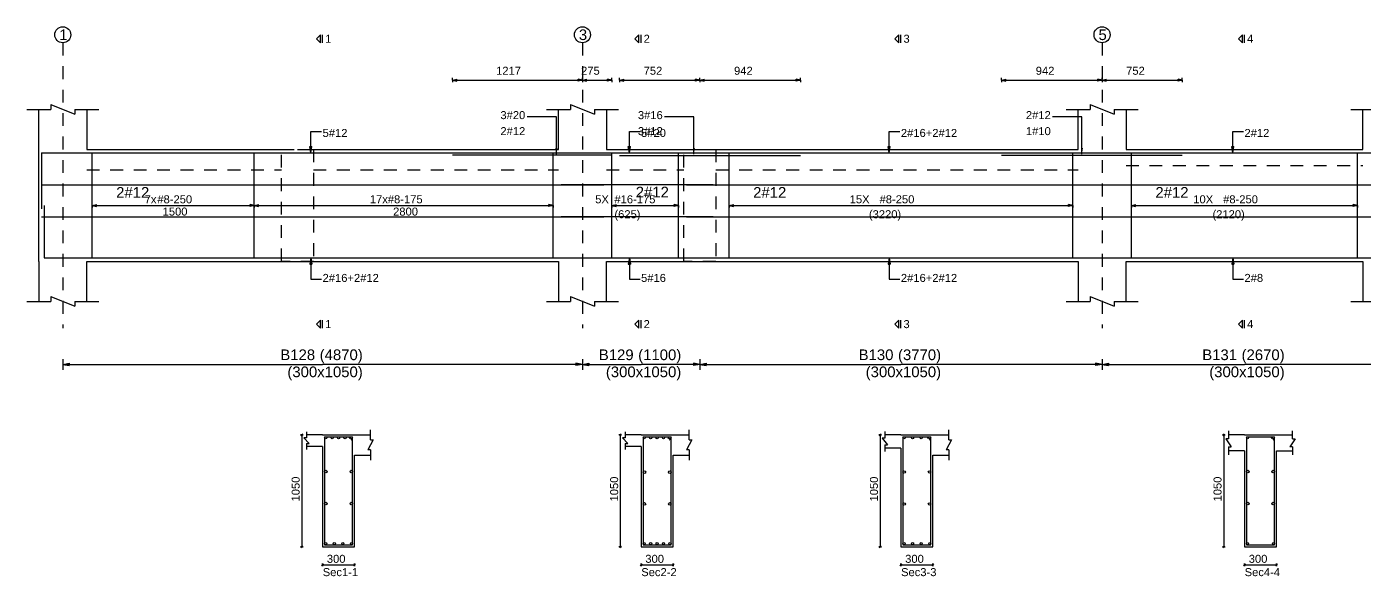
# Model space of a CAD drawing. Extents: x 0 to 98, y 3 to 248.
# Drawn here: x 39.84 to 52.38, y 216.53 to 221.68 of the extents above; entities that cross this region are included whole.
import ezdxf

# ---------------------------------------------------------------- set-up
doc = ezdxf.new("R2010")
doc.units = 0
doc.linetypes.add('ACAD_ISO02W100', pattern=[15, 12, -3])
for name, color, linetype in [('Axisline', 1, 'CONTINUOUS'), ('Axisline_Name', 2, 'CONTINUOUS'), ('Beam_bottombarlabeling', 2, 'CONTINUOUS'), ('Beam_Cross_Label', 4, 'CONTINUOUS'), ('Beam_CrossSection', 2, 'CONTINUOUS'), ('Beam_Dimensions_LS', 3, 'CONTINUOUS'), ('Beam_NameLS', 6, 'CONTINUOUS'), ('Beam_topbarsLabeling', 2, 'CONTINUOUS'), ('dim_all', 7, 'CONTINUOUS'), ('Extra_Topsteel_Labeling', 2, 'CONTINUOUS'), ('Extrabars', 7, 'CONTINUOUS'), ('Longsection', 2, 'CONTINUOUS'), ('main_botbars', 4, 'CONTINUOUS'), ('main_topbars', 4, 'CONTINUOUS'), ('SecondaryBeam', 2, 'CONTINUOUS'), ('SectionLine', 4, 'CONTINUOUS'), ('Sidefacebar', 140, 'CONTINUOUS'), ('Slabline', 253, 'CONTINUOUS'), ('span_dim', 7, 'CONTINUOUS'), ('spanline', 7, 'CONTINUOUS'), ('Stirrup_bar', 1, 'CONTINUOUS'), ('Stirrup_Dia_Spacing', 2, 'CONTINUOUS'), ('Stirrup_Length', 7, 'CONTINUOUS'), ('Stirrup_Numbers', 2, 'CONTINUOUS')]:
    doc.layers.add(name, color=color, linetype=linetype)
doc.styles.add('STRUDS_Arial', font='ARIAL.TTF', dxfattribs={"height": 0.04})

msp = doc.modelspace()

# ---------------------------------------------------------------- linework, layer by layer
at = {"layer": 'Axisline', "linetype": 'ACAD_ISO02W100', "ltscale": 0.01}
for p, q in [((40.18, 221.53), (40.18, 218.855)), ((45.05, 221.53), (45.05, 218.855)), ((49.92, 221.53), (49.92, 218.855))]:
    msp.add_line(p, q, dxfattribs=at)
at = {"layer": 'Axisline'}
for centre in [(40.18, 221.605), (45.05, 221.605), (49.92, 221.605)]:
    msp.add_circle(centre, 0.075, dxfattribs=at)
at = {"layer": 'Beam_bottombarlabeling'}
for p, q in [((42.505, 219.513), (42.495, 219.453)), ((42.505, 219.513), (42.505, 219.313)), ((42.505, 219.513), (42.515, 219.453)), ((45.49, 219.513), (45.48, 219.453)), ((45.49, 219.513), (45.49, 219.313)), ((45.49, 219.513), (45.5, 219.453)), ((47.925, 219.513), (47.915, 219.453)), ((47.925, 219.513), (47.925, 219.313)), ((47.925, 219.513), (47.935, 219.453)), ((51.145, 219.513), (51.135, 219.453)), ((51.145, 219.513), (51.145, 219.313)), ((51.145, 219.513), (51.155, 219.453)), ((42.495, 219.453), (42.515, 219.453)), ((45.48, 219.453), (45.5, 219.453)), ((47.915, 219.453), (47.935, 219.453)), ((51.135, 219.453), (51.155, 219.453)), ((42.505, 219.313), (42.605, 219.313)), ((45.49, 219.313), (45.59, 219.313)), ((47.925, 219.313), (48.025, 219.313)), ((51.145, 219.313), (51.245, 219.313))]:
    msp.add_line(p, q, dxfattribs=at)
for points in [[(42.505, 219.513), (42.495, 219.453), (42.505, 219.513), (42.515, 219.453)], [(45.49, 219.513), (45.48, 219.453), (45.49, 219.513), (45.5, 219.453)], [(47.925, 219.513), (47.915, 219.453), (47.925, 219.513), (47.935, 219.453)], [(51.145, 219.513), (51.135, 219.453), (51.145, 219.513), (51.155, 219.453)]]:
    msp.add_solid(points, dxfattribs=at)
at = {"layer": 'Beam_CrossSection'}
for p, q in [((42.465, 217.883), (42.465, 217.828)), ((43.065, 217.808), (43.065, 217.903)), ((45.45, 217.883), (45.45, 217.828)), ((46.05, 217.808), (46.05, 217.903)), ((47.885, 217.886), (47.885, 217.824)), ((48.485, 217.808), (48.485, 217.903)), ((51.105, 217.893), (51.105, 217.818)), ((51.705, 217.818), (51.705, 217.893)), ((42.465, 217.828), (42.44, 217.828)), ((42.44, 217.828), (42.49, 217.773)), ((42.615, 217.855), (42.465, 217.855)), ((42.465, 217.773), (42.465, 217.718)), ((42.465, 217.773), (42.49, 217.773)), ((42.615, 217.745), (42.465, 217.745)), ((42.615, 217.855), (42.915, 217.855)), ((42.615, 217.855), (42.615, 217.855)), ((42.615, 217.745), (42.615, 216.805)), ((42.915, 217.855), (42.915, 217.855)), ((42.915, 217.855), (43.065, 217.855)), ((43.09, 217.808), (43.04, 217.713)), ((43.065, 217.808), (43.09, 217.808)), ((45.45, 217.828), (45.425, 217.828)), ((45.425, 217.828), (45.475, 217.773)), ((45.6, 217.855), (45.45, 217.855)), ((45.45, 217.773), (45.45, 217.718)), ((45.45, 217.773), (45.475, 217.773)), ((45.6, 217.745), (45.45, 217.745)), ((45.6, 217.855), (45.9, 217.855)), ((45.6, 217.855), (45.6, 217.855)), ((45.6, 217.745), (45.6, 216.805)), ((45.9, 217.855), (45.9, 217.855)), ((45.9, 217.855), (46.05, 217.855)), ((46.075, 217.808), (46.025, 217.713)), ((46.05, 217.808), (46.075, 217.808)), ((47.885, 217.824), (47.86, 217.824)), ((47.86, 217.824), (47.91, 217.761)), ((48.035, 217.855), (47.885, 217.855)), ((47.885, 217.761), (47.885, 217.699)), ((47.885, 217.761), (47.91, 217.761)), ((48.035, 217.855), (48.335, 217.855)), ((48.035, 217.855), (48.035, 217.855)), ((48.335, 217.855), (48.335, 217.855)), ((48.335, 217.855), (48.485, 217.855)), ((48.51, 217.808), (48.46, 217.713)), ((48.485, 217.808), (48.51, 217.808)), ((51.105, 217.818), (51.08, 217.818)), ((51.08, 217.818), (51.13, 217.743)), ((51.255, 217.855), (51.105, 217.855)), ((51.105, 217.743), (51.105, 217.668)), ((51.105, 217.743), (51.13, 217.743)), ((51.255, 217.855), (51.555, 217.855)), ((51.255, 217.855), (51.255, 217.855)), ((51.555, 217.855), (51.555, 217.855)), ((51.555, 217.855), (51.705, 217.855)), ((51.73, 217.818), (51.68, 217.743)), ((51.705, 217.743), (51.68, 217.743)), ((51.705, 217.818), (51.73, 217.818)), ((51.705, 217.743), (51.705, 217.668)), ((42.915, 216.805), (42.915, 217.665)), ((42.915, 217.665), (43.065, 217.665)), ((43.065, 217.713), (43.04, 217.713)), ((43.065, 217.713), (43.065, 217.618)), ((45.9, 216.805), (45.9, 217.665)), ((45.9, 217.665), (46.05, 217.665)), ((46.05, 217.713), (46.025, 217.713)), ((46.05, 217.713), (46.05, 217.618)), ((48.035, 217.73), (47.885, 217.73)), ((48.035, 217.73), (48.035, 216.805)), ((48.335, 216.805), (48.335, 217.665)), ((48.335, 217.665), (48.485, 217.665)), ((48.485, 217.713), (48.46, 217.713)), ((48.485, 217.713), (48.485, 217.618)), ((51.255, 217.705), (51.105, 217.705)), ((51.255, 217.705), (51.255, 216.805)), ((51.555, 216.805), (51.555, 217.705)), ((51.555, 217.705), (51.705, 217.705)), ((42.615, 216.805), (42.915, 216.805)), ((45.6, 216.805), (45.9, 216.805)), ((48.035, 216.805), (48.335, 216.805)), ((51.255, 216.805), (51.555, 216.805))]:
    msp.add_line(p, q, dxfattribs=at)
at = {"layer": 'Beam_topbarsLabeling'}
for p, q in [((42.505, 220.497), (42.505, 220.697)), ((42.505, 220.697), (42.605, 220.697)), ((45.49, 220.497), (45.49, 220.697)), ((45.49, 220.697), (45.59, 220.697)), ((47.925, 220.497), (47.925, 220.697)), ((47.925, 220.697), (48.025, 220.697)), ((51.145, 220.497), (51.145, 220.697)), ((51.145, 220.697), (51.245, 220.697)), ((42.505, 220.497), (42.495, 220.557)), ((42.495, 220.557), (42.515, 220.557)), ((42.505, 220.497), (42.515, 220.557)), ((42.505, 220.557), (42.51, 220.557)), ((45.49, 220.497), (45.48, 220.557)), ((45.48, 220.557), (45.5, 220.557)), ((45.49, 220.497), (45.5, 220.557)), ((45.49, 220.557), (45.495, 220.557)), ((47.925, 220.497), (47.915, 220.557)), ((47.915, 220.557), (47.935, 220.557)), ((47.925, 220.497), (47.935, 220.557)), ((47.925, 220.557), (47.93, 220.557)), ((51.145, 220.497), (51.135, 220.557)), ((51.135, 220.557), (51.155, 220.557)), ((51.145, 220.497), (51.155, 220.557)), ((51.145, 220.557), (51.15, 220.557))]:
    msp.add_line(p, q, dxfattribs=at)
for points in [[(42.505, 220.497), (42.495, 220.557), (42.505, 220.497), (42.515, 220.557)], [(45.49, 220.497), (45.48, 220.557), (45.49, 220.497), (45.5, 220.557)], [(47.925, 220.497), (47.915, 220.557), (47.925, 220.497), (47.935, 220.557)], [(51.145, 220.497), (51.135, 220.557), (51.145, 220.497), (51.155, 220.557)]]:
    msp.add_solid(points, dxfattribs=at)
at = {"layer": 'dim_all'}
for p, q in [((43.8325, 221.18), (43.8325, 221.2)), ((43.8325, 221.18), (43.8325, 221.2)), ((43.8325, 221.18), (43.8325, 221.193)), ((43.8325, 221.18), (43.8325, 221.193)), ((43.8325, 221.18), (43.8325, 221.193)), ((43.8325, 221.18), (43.8325, 221.193)), ((43.8325, 221.18), (43.8725, 221.19)), ((43.8325, 221.18), (43.8725, 221.19)), ((43.8325, 221.18), (43.8325, 221.16)), ((43.8325, 221.18), (43.8725, 221.17)), ((43.8325, 221.18), (43.8325, 221.168)), ((43.8325, 221.18), (43.8325, 221.168)), ((43.8325, 221.18), (45.325, 221.18)), ((43.8325, 221.18), (43.8325, 221.16)), ((43.8325, 221.18), (43.8725, 221.17)), ((43.8325, 221.18), (43.8325, 221.168)), ((43.8325, 221.18), (43.8325, 221.168)), ((43.8325, 221.18), (45.325, 221.18)), ((43.8725, 221.17), (43.8725, 221.19)), ((43.8725, 221.17), (43.8725, 221.19)), ((45.05, 221.18), (45.01, 221.19)), ((45.01, 221.17), (45.01, 221.19)), ((45.05, 221.18), (45.01, 221.19)), ((45.01, 221.17), (45.01, 221.19)), ((45.05, 221.18), (45.01, 221.19)), ((45.01, 221.17), (45.01, 221.19)), ((45.05, 221.18), (45.01, 221.19)), ((45.01, 221.17), (45.01, 221.19)), ((45.05, 221.18), (45.01, 221.17)), ((45.05, 221.18), (45.01, 221.17)), ((45.05, 221.18), (45.01, 221.17)), ((45.05, 221.18), (45.01, 221.17)), ((45.05, 221.18), (45.05, 221.2)), ((45.05, 221.18), (45.05, 221.2)), ((45.05, 221.18), (45.05, 221.2)), ((45.05, 221.18), (45.05, 221.2)), ((45.05, 221.18), (45.05, 221.2)), ((45.05, 221.18), (45.05, 221.2)), ((45.05, 221.18), (45.05, 221.2)), ((45.05, 221.18), (45.05, 221.2)), ((45.05, 221.18), (45.05, 221.193)), ((45.05, 221.18), (45.05, 221.193)), ((45.05, 221.18), (45.05, 221.193)), ((45.05, 221.18), (45.05, 221.193)), ((45.05, 221.18), (45.05, 221.193)), ((45.05, 221.18), (45.05, 221.193)), ((45.05, 221.18), (45.05, 221.193)), ((45.05, 221.18), (45.05, 221.193)), ((45.05, 221.18), (45.09, 221.19)), ((45.05, 221.18), (45.09, 221.19)), ((45.05, 221.18), (45.09, 221.19)), ((45.05, 221.18), (45.09, 221.19)), ((45.05, 221.18), (45.05, 221.16)), ((45.05, 221.18), (45.09, 221.17)), ((45.05, 221.18), (45.05, 221.16)), ((45.05, 221.18), (45.05, 221.168)), ((45.05, 221.18), (45.05, 221.168)), ((45.05, 221.18), (45.05, 221.168)), ((45.05, 221.18), (45.05, 221.168)), ((45.05, 221.18), (45.05, 221.18)), ((45.05, 221.18), (45.05, 221.16)), ((45.05, 221.18), (45.09, 221.17)), ((45.05, 221.18), (45.05, 221.16)), ((45.05, 221.18), (45.05, 221.16)), ((45.05, 221.18), (45.09, 221.17)), ((45.05, 221.18), (45.05, 221.16)), ((45.05, 221.18), (45.05, 221.168)), ((45.05, 221.18), (45.05, 221.168)), ((45.05, 221.18), (45.05, 221.168)), ((45.05, 221.18), (45.05, 221.168)), ((45.05, 221.18), (45.05, 221.18)), ((45.05, 221.18), (45.05, 221.16)), ((45.05, 221.18), (45.09, 221.17)), ((45.05, 221.18), (45.05, 221.16)), ((45.09, 221.17), (45.09, 221.19)), ((45.09, 221.17), (45.09, 221.19)), ((45.09, 221.17), (45.09, 221.19)), ((45.09, 221.17), (45.09, 221.19)), ((45.325, 221.18), (45.285, 221.19)), ((45.285, 221.17), (45.285, 221.19)), ((45.325, 221.18), (45.285, 221.19)), ((45.285, 221.17), (45.285, 221.19)), ((45.325, 221.18), (45.285, 221.17)), ((45.325, 221.18), (45.285, 221.17)), ((45.325, 221.18), (45.325, 221.2)), ((45.325, 221.18), (45.325, 221.2)), ((45.325, 221.18), (45.325, 221.193)), ((45.325, 221.18), (45.325, 221.193)), ((45.325, 221.18), (45.325, 221.193)), ((45.325, 221.18), (45.325, 221.193)), ((45.325, 221.18), (45.325, 221.16)), ((45.325, 221.18), (45.325, 221.168)), ((45.325, 221.18), (45.325, 221.168)), ((45.325, 221.18), (45.325, 221.16)), ((45.325, 221.18), (45.325, 221.168)), ((45.325, 221.18), (45.325, 221.168)), ((45.3978, 221.18), (45.3978, 221.2)), ((45.3978, 221.18), (45.3978, 221.2)), ((45.3978, 221.18), (45.3978, 221.193)), ((45.3978, 221.18), (45.3978, 221.193)), ((45.3978, 221.18), (45.3978, 221.193)), ((45.3978, 221.18), (45.3978, 221.193)), ((45.3978, 221.18), (45.4378, 221.19)), ((45.3978, 221.18), (45.4378, 221.19)), ((45.3978, 221.18), (45.3978, 221.16)), ((45.3978, 221.18), (45.4378, 221.17)), ((45.3978, 221.18), (45.3978, 221.168)), ((45.3978, 221.18), (45.3978, 221.168)), ((45.3978, 221.18), (47.0925, 221.18)), ((45.3978, 221.18), (45.3978, 221.16)), ((45.3978, 221.18), (45.4378, 221.17)), ((45.3978, 221.18), (45.3978, 221.168)), ((45.3978, 221.18), (45.3978, 221.168)), ((45.3978, 221.18), (47.0925, 221.18)), ((45.4378, 221.17), (45.4378, 221.19)), ((45.4378, 221.17), (45.4378, 221.19)), ((46.15, 221.18), (46.11, 221.19)), ((46.11, 221.17), (46.11, 221.19)), ((46.15, 221.18), (46.11, 221.19)), ((46.11, 221.17), (46.11, 221.19)), ((46.15, 221.18), (46.11, 221.19)), ((46.11, 221.17), (46.11, 221.19)), ((46.15, 221.18), (46.11, 221.19)), ((46.11, 221.17), (46.11, 221.19)), ((46.15, 221.18), (46.11, 221.17)), ((46.15, 221.18), (46.11, 221.17)), ((46.15, 221.18), (46.11, 221.17)), ((46.15, 221.18), (46.11, 221.17)), ((46.15, 221.18), (46.15, 221.2)), ((46.15, 221.18), (46.15, 221.2)), ((46.15, 221.18), (46.15, 221.2)), ((46.15, 221.18), (46.15, 221.2)), ((46.15, 221.18), (46.15, 221.2)), ((46.15, 221.18), (46.15, 221.2)), ((46.15, 221.18), (46.15, 221.2)), ((46.15, 221.18), (46.15, 221.2)), ((46.15, 221.18), (46.15, 221.193)), ((46.15, 221.18), (46.15, 221.193)), ((46.15, 221.18), (46.15, 221.193)), ((46.15, 221.18), (46.15, 221.193)), ((46.15, 221.18), (46.15, 221.193)), ((46.15, 221.18), (46.15, 221.193)), ((46.15, 221.18), (46.15, 221.193)), ((46.15, 221.18), (46.15, 221.193)), ((46.15, 221.18), (46.19, 221.19)), ((46.15, 221.18), (46.19, 221.19)), ((46.15, 221.18), (46.19, 221.19)), ((46.15, 221.18), (46.19, 221.19)), ((46.15, 221.18), (46.15, 221.16)), ((46.15, 221.18), (46.19, 221.17)), ((46.15, 221.18), (46.15, 221.16)), ((46.15, 221.18), (46.15, 221.168)), ((46.15, 221.18), (46.15, 221.168)), ((46.15, 221.18), (46.15, 221.168)), ((46.15, 221.18), (46.15, 221.168)), ((46.15, 221.18), (46.15, 221.18)), ((46.15, 221.18), (46.15, 221.16)), ((46.15, 221.18), (46.19, 221.17)), ((46.15, 221.18), (46.15, 221.16)), ((46.15, 221.18), (46.15, 221.16)), ((46.15, 221.18), (46.19, 221.17)), ((46.15, 221.18), (46.15, 221.16)), ((46.15, 221.18), (46.15, 221.168)), ((46.15, 221.18), (46.15, 221.168)), ((46.15, 221.18), (46.15, 221.168)), ((46.15, 221.18), (46.15, 221.168)), ((46.15, 221.18), (46.15, 221.18)), ((46.15, 221.18), (46.15, 221.16)), ((46.15, 221.18), (46.19, 221.17)), ((46.15, 221.18), (46.15, 221.16)), ((46.19, 221.17), (46.19, 221.19)), ((46.19, 221.17), (46.19, 221.19)), ((46.19, 221.17), (46.19, 221.19)), ((46.19, 221.17), (46.19, 221.19)), ((47.0925, 221.18), (47.0525, 221.19)), ((47.0525, 221.17), (47.0525, 221.19)), ((47.0925, 221.18), (47.0525, 221.19)), ((47.0525, 221.17), (47.0525, 221.19)), ((47.0925, 221.18), (47.0525, 221.17)), ((47.0925, 221.18), (47.0525, 221.17)), ((47.0925, 221.18), (47.0925, 221.2)), ((47.0925, 221.18), (47.0925, 221.2)), ((47.0925, 221.18), (47.0925, 221.193)), ((47.0925, 221.18), (47.0925, 221.193)), ((47.0925, 221.18), (47.0925, 221.193)), ((47.0925, 221.18), (47.0925, 221.193)), ((47.0925, 221.18), (47.0925, 221.16)), ((47.0925, 221.18), (47.0925, 221.168)), ((47.0925, 221.18), (47.0925, 221.168)), ((47.0925, 221.18), (47.0925, 221.16)), ((47.0925, 221.18), (47.0925, 221.168)), ((47.0925, 221.18), (47.0925, 221.168)), ((48.9775, 221.18), (48.9775, 221.2)), ((48.9775, 221.18), (48.9775, 221.2)), ((48.9775, 221.18), (48.9775, 221.193)), ((48.9775, 221.18), (48.9775, 221.193)), ((48.9775, 221.18), (48.9775, 221.193)), ((48.9775, 221.18), (48.9775, 221.193)), ((48.9775, 221.18), (49.0175, 221.19)), ((48.9775, 221.18), (49.0175, 221.19)), ((48.9775, 221.18), (48.9775, 221.16)), ((48.9775, 221.18), (49.0175, 221.17)), ((48.9775, 221.18), (48.9775, 221.168)), ((48.9775, 221.18), (48.9775, 221.168)), ((48.9775, 221.18), (50.6722, 221.18)), ((48.9775, 221.18), (48.9775, 221.16)), ((48.9775, 221.18), (49.0175, 221.17)), ((48.9775, 221.18), (48.9775, 221.168)), ((48.9775, 221.18), (48.9775, 221.168)), ((48.9775, 221.18), (50.6722, 221.18)), ((49.0175, 221.17), (49.0175, 221.19)), ((49.0175, 221.17), (49.0175, 221.19)), ((49.92, 221.18), (49.88, 221.19)), ((49.88, 221.17), (49.88, 221.19)), ((49.92, 221.18), (49.88, 221.19)), ((49.88, 221.17), (49.88, 221.19)), ((49.92, 221.18), (49.88, 221.19)), ((49.88, 221.17), (49.88, 221.19)), ((49.92, 221.18), (49.88, 221.19)), ((49.88, 221.17), (49.88, 221.19)), ((49.92, 221.18), (49.88, 221.17)), ((49.92, 221.18), (49.88, 221.17)), ((49.92, 221.18), (49.88, 221.17)), ((49.92, 221.18), (49.88, 221.17)), ((49.92, 221.18), (49.92, 221.2)), ((49.92, 221.18), (49.92, 221.2)), ((49.92, 221.18), (49.92, 221.2)), ((49.92, 221.18), (49.92, 221.2)), ((49.92, 221.18), (49.92, 221.2)), ((49.92, 221.18), (49.92, 221.2)), ((49.92, 221.18), (49.92, 221.2)), ((49.92, 221.18), (49.92, 221.2)), ((49.92, 221.18), (49.92, 221.193)), ((49.92, 221.18), (49.92, 221.193)), ((49.92, 221.18), (49.92, 221.193)), ((49.92, 221.18), (49.92, 221.193)), ((49.92, 221.18), (49.92, 221.193)), ((49.92, 221.18), (49.92, 221.193)), ((49.92, 221.18), (49.92, 221.193)), ((49.92, 221.18), (49.92, 221.193)), ((49.92, 221.18), (49.96, 221.19)), ((49.92, 221.18), (49.96, 221.19)), ((49.92, 221.18), (49.96, 221.19)), ((49.92, 221.18), (49.96, 221.19)), ((49.92, 221.18), (49.92, 221.16)), ((49.92, 221.18), (49.96, 221.17)), ((49.92, 221.18), (49.92, 221.16)), ((49.92, 221.18), (49.92, 221.168)), ((49.92, 221.18), (49.92, 221.168)), ((49.92, 221.18), (49.92, 221.168)), ((49.92, 221.18), (49.92, 221.168)), ((49.92, 221.18), (49.92, 221.18)), ((49.92, 221.18), (49.92, 221.16)), ((49.92, 221.18), (49.96, 221.17)), ((49.92, 221.18), (49.92, 221.16)), ((49.92, 221.18), (49.92, 221.16)), ((49.92, 221.18), (49.96, 221.17)), ((49.92, 221.18), (49.92, 221.16)), ((49.92, 221.18), (49.92, 221.168)), ((49.92, 221.18), (49.92, 221.168)), ((49.92, 221.18), (49.92, 221.168)), ((49.92, 221.18), (49.92, 221.168)), ((49.92, 221.18), (49.92, 221.18)), ((49.92, 221.18), (49.92, 221.16)), ((49.92, 221.18), (49.96, 221.17)), ((49.92, 221.18), (49.92, 221.16)), ((49.96, 221.17), (49.96, 221.19)), ((49.96, 221.17), (49.96, 221.19)), ((49.96, 221.17), (49.96, 221.19)), ((49.96, 221.17), (49.96, 221.19)), ((50.6722, 221.18), (50.6322, 221.19)), ((50.6322, 221.17), (50.6322, 221.19)), ((50.6722, 221.18), (50.6322, 221.19)), ((50.6322, 221.17), (50.6322, 221.19)), ((50.6722, 221.18), (50.6322, 221.17)), ((50.6722, 221.18), (50.6322, 221.17)), ((50.6722, 221.18), (50.6722, 221.2)), ((50.6722, 221.18), (50.6722, 221.2)), ((50.6722, 221.18), (50.6722, 221.193)), ((50.6722, 221.18), (50.6722, 221.193)), ((50.6722, 221.18), (50.6722, 221.193)), ((50.6722, 221.18), (50.6722, 221.193)), ((50.6722, 221.18), (50.6722, 221.16)), ((50.6722, 221.18), (50.6722, 221.168)), ((50.6722, 221.18), (50.6722, 221.168)), ((50.6722, 221.18), (50.6722, 221.16)), ((50.6722, 221.18), (50.6722, 221.168)), ((50.6722, 221.18), (50.6722, 221.168)), ((42.42, 217.855), (42.4289, 217.864)), ((45.405, 217.855), (45.4139, 217.864)), ((47.84, 217.855), (47.8489, 217.864)), ((51.06, 217.855), (51.0689, 217.864)), ((42.42, 217.855), (42.4075, 217.855)), ((42.42, 217.855), (42.4112, 217.846)), ((42.42, 217.855), (42.4325, 217.855)), ((42.42, 217.855), (42.42, 216.805)), ((45.405, 217.855), (45.3925, 217.855)), ((45.405, 217.855), (45.3962, 217.846)), ((45.405, 217.855), (45.4175, 217.855)), ((45.405, 217.855), (45.405, 216.805)), ((47.84, 217.855), (47.8275, 217.855)), ((47.84, 217.855), (47.8312, 217.846)), ((47.84, 217.855), (47.8525, 217.855)), ((47.84, 217.855), (47.84, 216.805)), ((51.06, 217.855), (51.0475, 217.855)), ((51.06, 217.855), (51.0512, 217.846)), ((51.06, 217.855), (51.0725, 217.855)), ((51.06, 217.855), (51.06, 216.805)), ((42.42, 216.805), (42.4075, 216.805)), ((42.42, 216.805), (42.4112, 216.796)), ((42.42, 216.805), (42.4289, 216.814)), ((42.42, 216.805), (42.4325, 216.805)), ((45.405, 216.805), (45.3925, 216.805)), ((45.405, 216.805), (45.3962, 216.796)), ((45.405, 216.805), (45.4139, 216.814)), ((45.405, 216.805), (45.4175, 216.805)), ((47.84, 216.805), (47.8275, 216.805)), ((47.84, 216.805), (47.8312, 216.796)), ((47.84, 216.805), (47.8489, 216.814)), ((47.84, 216.805), (47.8525, 216.805)), ((51.06, 216.805), (51.0475, 216.805)), ((51.06, 216.805), (51.0512, 216.796)), ((51.06, 216.805), (51.0689, 216.814)), ((51.06, 216.805), (51.0725, 216.805)), ((42.615, 216.635), (42.6062, 216.626)), ((42.615, 216.635), (42.615, 216.648)), ((42.615, 216.635), (42.6239, 216.644)), ((42.615, 216.635), (42.615, 216.623)), ((42.615, 216.635), (42.915, 216.635)), ((42.915, 216.635), (42.9062, 216.626)), ((42.915, 216.635), (42.915, 216.648)), ((42.915, 216.635), (42.9239, 216.644)), ((42.915, 216.635), (42.915, 216.623)), ((45.6, 216.635), (45.5912, 216.626)), ((45.6, 216.635), (45.6, 216.648)), ((45.6, 216.635), (45.6089, 216.644)), ((45.6, 216.635), (45.6, 216.623)), ((45.6, 216.635), (45.9, 216.635)), ((45.9, 216.635), (45.8912, 216.626)), ((45.9, 216.635), (45.9, 216.648)), ((45.9, 216.635), (45.9089, 216.644)), ((45.9, 216.635), (45.9, 216.623)), ((48.035, 216.635), (48.0262, 216.626)), ((48.035, 216.635), (48.035, 216.648)), ((48.035, 216.635), (48.0439, 216.644)), ((48.035, 216.635), (48.035, 216.623)), ((48.035, 216.635), (48.335, 216.635)), ((48.335, 216.635), (48.3262, 216.626)), ((48.335, 216.635), (48.335, 216.648)), ((48.335, 216.635), (48.3439, 216.644)), ((48.335, 216.635), (48.335, 216.623)), ((51.255, 216.635), (51.2462, 216.626)), ((51.255, 216.635), (51.255, 216.648)), ((51.255, 216.635), (51.2639, 216.644)), ((51.255, 216.635), (51.255, 216.623)), ((51.255, 216.635), (51.555, 216.635)), ((51.555, 216.635), (51.5462, 216.626)), ((51.555, 216.635), (51.555, 216.648)), ((51.555, 216.635), (51.5639, 216.644)), ((51.555, 216.635), (51.555, 216.623))]:
    msp.add_line(p, q, dxfattribs=at)
for points in [[(43.8325, 221.18), (43.8725, 221.19), (43.8325, 221.18), (43.8725, 221.17)], [(43.8325, 221.18), (43.8725, 221.19), (43.8325, 221.18), (43.8725, 221.17)], [(45.05, 221.18), (45.01, 221.19), (45.05, 221.18), (45.01, 221.17)], [(45.05, 221.18), (45.01, 221.19), (45.05, 221.18), (45.01, 221.17)], [(45.05, 221.18), (45.01, 221.19), (45.05, 221.18), (45.01, 221.17)], [(45.05, 221.18), (45.01, 221.19), (45.05, 221.18), (45.01, 221.17)], [(45.05, 221.18), (45.09, 221.19), (45.05, 221.18), (45.09, 221.17)], [(45.05, 221.18), (45.09, 221.19), (45.05, 221.18), (45.09, 221.17)], [(45.05, 221.18), (45.09, 221.19), (45.05, 221.18), (45.09, 221.17)], [(45.05, 221.18), (45.09, 221.19), (45.05, 221.18), (45.09, 221.17)], [(45.325, 221.18), (45.285, 221.19), (45.325, 221.18), (45.285, 221.17)], [(45.325, 221.18), (45.285, 221.19), (45.325, 221.18), (45.285, 221.17)], [(45.3978, 221.18), (45.4378, 221.19), (45.3978, 221.18), (45.4378, 221.17)], [(45.3978, 221.18), (45.4378, 221.19), (45.3978, 221.18), (45.4378, 221.17)], [(46.15, 221.18), (46.11, 221.19), (46.15, 221.18), (46.11, 221.17)], [(46.15, 221.18), (46.11, 221.19), (46.15, 221.18), (46.11, 221.17)], [(46.15, 221.18), (46.11, 221.19), (46.15, 221.18), (46.11, 221.17)], [(46.15, 221.18), (46.11, 221.19), (46.15, 221.18), (46.11, 221.17)], [(46.15, 221.18), (46.19, 221.19), (46.15, 221.18), (46.19, 221.17)], [(46.15, 221.18), (46.19, 221.19), (46.15, 221.18), (46.19, 221.17)], [(46.15, 221.18), (46.19, 221.19), (46.15, 221.18), (46.19, 221.17)], [(46.15, 221.18), (46.19, 221.19), (46.15, 221.18), (46.19, 221.17)], [(47.0925, 221.18), (47.0525, 221.19), (47.0925, 221.18), (47.0525, 221.17)], [(47.0925, 221.18), (47.0525, 221.19), (47.0925, 221.18), (47.0525, 221.17)], [(48.9775, 221.18), (49.0175, 221.19), (48.9775, 221.18), (49.0175, 221.17)], [(48.9775, 221.18), (49.0175, 221.19), (48.9775, 221.18), (49.0175, 221.17)], [(49.92, 221.18), (49.88, 221.19), (49.92, 221.18), (49.88, 221.17)], [(49.92, 221.18), (49.88, 221.19), (49.92, 221.18), (49.88, 221.17)], [(49.92, 221.18), (49.88, 221.19), (49.92, 221.18), (49.88, 221.17)], [(49.92, 221.18), (49.88, 221.19), (49.92, 221.18), (49.88, 221.17)], [(49.92, 221.18), (49.96, 221.19), (49.92, 221.18), (49.96, 221.17)], [(49.92, 221.18), (49.96, 221.19), (49.92, 221.18), (49.96, 221.17)], [(49.92, 221.18), (49.96, 221.19), (49.92, 221.18), (49.96, 221.17)], [(49.92, 221.18), (49.96, 221.19), (49.92, 221.18), (49.96, 221.17)], [(50.6722, 221.18), (50.6322, 221.19), (50.6722, 221.18), (50.6322, 221.17)], [(50.6722, 221.18), (50.6322, 221.19), (50.6722, 221.18), (50.6322, 221.17)]]:
    msp.add_solid(points, dxfattribs=at)
at = {"layer": 'Extra_Topsteel_Labeling'}
for p, q in [((44.8065, 220.834), (44.5315, 220.834)), ((44.8065, 220.484), (44.8065, 220.834)), ((46.095, 220.834), (45.82, 220.834)), ((46.095, 220.484), (46.095, 220.834)), ((49.7315, 220.834), (49.4565, 220.834)), ((49.7315, 220.484), (49.7315, 220.834))]:
    msp.add_line(p, q, dxfattribs=at)
for points in [[(44.8065, 220.484), (44.7965, 220.544), (44.8065, 220.484), (44.8165, 220.544)], [(46.095, 220.484), (46.085, 220.544), (46.095, 220.484), (46.105, 220.544)], [(49.7315, 220.484), (49.7215, 220.544), (49.7315, 220.484), (49.7415, 220.544)]]:
    msp.add_solid(points, dxfattribs=at)
at = {"layer": 'Extrabars'}
for p, q in [((45.325, 220.475), (43.8325, 220.475)), ((45.325, 220.475), (43.8325, 220.475)), ((47.0925, 220.471), (45.3978, 220.471)), ((47.0925, 220.471), (45.3978, 220.471)), ((50.6722, 220.473), (48.9775, 220.473)), ((50.6722, 220.473), (48.9775, 220.473))]:
    msp.add_line(p, q, dxfattribs=at)
at = {"layer": 'Longsection'}
for p, q in [((39.8425, 220.905), (39.955, 220.905)), ((39.8425, 220.905), (40.0675, 220.905)), ((39.955, 220.53), (39.955, 220.905)), ((40.0675, 220.95), (40.0675, 220.905)), ((40.0675, 220.95), (40.2925, 220.86)), ((40.2925, 220.905), (40.2925, 220.86)), ((40.2925, 220.905), (40.5175, 220.905)), ((40.405, 220.905), (40.405, 220.53)), ((44.7125, 220.905), (44.825, 220.905)), ((44.7125, 220.905), (44.9375, 220.905)), ((44.825, 220.53), (44.825, 220.905)), ((44.9375, 220.95), (44.9375, 220.905)), ((44.9375, 220.95), (45.1625, 220.86)), ((45.1625, 220.905), (45.1625, 220.86)), ((45.1625, 220.905), (45.3875, 220.905)), ((45.275, 220.905), (45.275, 220.53)), ((49.5825, 220.905), (49.695, 220.905)), ((49.5825, 220.905), (49.8075, 220.905)), ((49.695, 220.53), (49.695, 220.905)), ((49.8075, 220.95), (49.8075, 220.905)), ((49.8075, 220.95), (50.0325, 220.86)), ((50.0325, 220.905), (50.0325, 220.86)), ((50.0325, 220.905), (50.2575, 220.905)), ((50.145, 220.905), (50.145, 220.53)), ((52.2525, 220.905), (52.365, 220.905)), ((52.2525, 220.905), (52.4775, 220.905)), ((52.365, 220.53), (52.365, 220.905)), ((39.955, 219.48), (39.955, 220.53)), ((40.18, 220.53), (40.18, 220.53)), ((40.405, 220.53), (42.23, 220.53)), ((42.38, 220.53), (44.825, 220.53)), ((45.275, 220.53), (46.3, 220.53)), ((46.15, 220.53), (49.695, 220.53)), ((50.145, 220.53), (52.365, 220.53)), ((39.955, 219.48), (39.955, 219.105)), ((40.405, 219.105), (40.405, 219.48)), ((40.405, 219.48), (42.23, 219.48)), ((42.23, 219.48), (44.825, 219.48)), ((44.825, 219.48), (44.825, 219.105)), ((45.275, 219.105), (45.275, 219.48)), ((45.275, 219.48), (46, 219.48)), ((46, 219.48), (49.695, 219.48)), ((49.695, 219.48), (49.695, 219.105)), ((50.145, 219.105), (50.145, 219.48)), ((50.145, 219.48), (52.365, 219.48)), ((52.365, 219.48), (52.365, 219.105)), ((40.0675, 219.15), (40.0675, 219.105)), ((40.0675, 219.15), (40.2925, 219.06)), ((44.9375, 219.15), (44.9375, 219.105)), ((44.9375, 219.15), (45.1625, 219.06)), ((49.8075, 219.15), (49.8075, 219.105)), ((49.8075, 219.15), (50.0325, 219.06)), ((39.8425, 219.105), (39.955, 219.105)), ((39.8425, 219.105), (40.0675, 219.105)), ((40.2925, 219.105), (40.2925, 219.06)), ((40.2925, 219.105), (40.5175, 219.105)), ((44.7125, 219.105), (44.825, 219.105)), ((44.7125, 219.105), (44.9375, 219.105)), ((45.1625, 219.105), (45.1625, 219.06)), ((45.1625, 219.105), (45.3875, 219.105)), ((49.5825, 219.105), (49.695, 219.105)), ((49.5825, 219.105), (49.8075, 219.105)), ((50.0325, 219.105), (50.0325, 219.06)), ((50.0325, 219.105), (50.2575, 219.105)), ((52.2525, 219.105), (52.365, 219.105)), ((52.2525, 219.105), (52.4775, 219.105))]:
    msp.add_line(p, q, dxfattribs=at)
at = {"layer": 'main_botbars'}
for p, q in [((39.98, 220.497), (39.98, 219.972)), ((39.98, 220.497), (45.25, 220.497)), ((44.85, 220.497), (46.275, 220.497)), ((46.025, 220.497), (50.12, 220.497)), ((49.72, 220.497), (52.79, 220.497)), ((40.005, 220.005), (40.005, 219.513)), ((40.005, 219.513), (45.225, 219.513)), ((44.875, 219.513), (44.875, 219.513)), ((44.875, 219.513), (46.25, 219.513)), ((45.225, 219.513), (45.225, 219.513)), ((46.05, 219.513), (46.05, 219.513)), ((46.05, 219.513), (50.095, 219.513)), ((49.745, 219.513), (49.745, 219.513)), ((49.745, 219.513), (52.765, 219.513))]:
    msp.add_line(p, q, dxfattribs=at)
for centre in [(42.6438, 216.834), (42.7246, 216.834), (42.8054, 216.834), (42.8862, 216.834), (45.6288, 216.834), (45.6894, 216.834), (45.75, 216.834), (45.8106, 216.834), (45.8713, 216.834), (48.0638, 216.834), (48.1446, 216.834), (48.2254, 216.834), (48.3063, 216.834), (51.2838, 216.834), (51.5263, 216.834)]:
    msp.add_circle(centre, 0.01, dxfattribs=at)
at = {"layer": 'main_topbars'}
for centre in [(42.6438, 217.826), (42.7044, 217.826), (42.765, 217.826), (42.8256, 217.826), (42.8863, 217.826), (45.6288, 217.826), (45.6894, 217.826), (45.75, 217.826), (45.8106, 217.826), (45.8713, 217.826), (48.0638, 217.826), (48.1446, 217.826), (48.2254, 217.826), (48.3063, 217.826), (51.2838, 217.826), (51.5263, 217.826)]:
    msp.add_circle(centre, 0.01, dxfattribs=at)
at = {"layer": 'SecondaryBeam', "linetype": 'ACAD_ISO02W100', "ltscale": 0.01}
for p, q in [((42.23, 220.53), (42.53, 220.53)), ((42.23, 219.48), (42.23, 220.53)), ((42.53, 220.53), (42.53, 219.48)), ((46, 220.53), (46.3, 220.53)), ((46, 219.48), (46, 220.53)), ((46.3, 220.53), (46.3, 219.48)), ((42.53, 219.48), (42.23, 219.48)), ((46.3, 219.48), (46, 219.48))]:
    msp.add_line(p, q, dxfattribs=at)
at = {"layer": 'SectionLine'}
for p, q in [((42.595, 221.605), (42.5575, 221.568)), ((42.595, 221.53), (42.5575, 221.568)), ((42.595, 221.53), (42.595, 221.605)), ((42.615, 221.53), (42.615, 221.605)), ((45.58, 221.605), (45.5425, 221.568)), ((45.58, 221.53), (45.5425, 221.568)), ((45.58, 221.53), (45.58, 221.605)), ((45.6, 221.53), (45.6, 221.605)), ((48.015, 221.605), (47.9775, 221.568)), ((48.015, 221.53), (47.9775, 221.568)), ((48.015, 221.53), (48.015, 221.605)), ((48.035, 221.53), (48.035, 221.605)), ((51.235, 221.605), (51.1975, 221.568)), ((51.235, 221.53), (51.1975, 221.568)), ((51.235, 221.53), (51.235, 221.605)), ((51.255, 221.53), (51.255, 221.605)), ((42.595, 218.93), (42.5575, 218.893)), ((42.595, 218.855), (42.5575, 218.893)), ((42.595, 218.855), (42.595, 218.93)), ((42.615, 218.855), (42.615, 218.93)), ((45.58, 218.93), (45.5425, 218.893)), ((45.58, 218.855), (45.5425, 218.893)), ((45.58, 218.855), (45.58, 218.93)), ((45.6, 218.855), (45.6, 218.93)), ((48.015, 218.93), (47.9775, 218.893)), ((48.015, 218.855), (47.9775, 218.893)), ((48.015, 218.855), (48.015, 218.93)), ((48.035, 218.855), (48.035, 218.93)), ((51.235, 218.93), (51.1975, 218.893)), ((51.235, 218.855), (51.1975, 218.893)), ((51.235, 218.855), (51.235, 218.93)), ((51.255, 218.855), (51.255, 218.93))]:
    msp.add_line(p, q, dxfattribs=at)
at = {"layer": 'Sidefacebar'}
for p, q in [((39.98, 220.197), (45.25, 220.197)), ((44.85, 220.2), (46.275, 220.2)), ((46.025, 220.197), (50.12, 220.197)), ((49.72, 220.197), (52.79, 220.197)), ((39.98, 219.897), (45.25, 219.897)), ((44.85, 219.902), (46.275, 219.902)), ((46.025, 219.897), (50.12, 219.897)), ((49.72, 219.897), (52.79, 219.897))]:
    msp.add_line(p, q, dxfattribs=at)
for centre in [(42.646, 217.51), (42.884, 217.51), (45.631, 217.505), (45.869, 217.505), (48.066, 217.506), (48.304, 217.506), (51.286, 217.51), (51.524, 217.51), (42.646, 217.21), (42.884, 217.21), (45.631, 217.207), (45.869, 217.207), (48.066, 217.206), (48.304, 217.206), (51.286, 217.21), (51.524, 217.21)]:
    msp.add_circle(centre, 0.012, dxfattribs=at)
at = {"layer": 'Slabline', "linetype": 'ACAD_ISO02W100', "ltscale": 0.01}
for p, q in [((50.145, 220.38), (52.365, 220.38)), ((40.405, 220.34), (42.23, 220.34)), ((42.53, 220.34), (44.825, 220.34)), ((45.275, 220.34), (46, 220.34)), ((46.3, 220.34), (49.695, 220.34))]:
    msp.add_line(p, q, dxfattribs=at)
at = {"layer": 'spanline'}
for p, q in [((40.18, 218.565), (40.18, 218.465)), ((40.18, 218.515), (40.24, 218.525)), ((40.18, 218.515), (42.615, 218.515)), ((40.18, 218.515), (40.24, 218.505)), ((40.24, 218.525), (40.24, 218.505)), ((45.05, 218.515), (42.615, 218.515)), ((45.05, 218.515), (44.99, 218.525)), ((44.99, 218.525), (44.99, 218.505)), ((45.05, 218.515), (44.99, 218.505)), ((45.05, 218.565), (45.05, 218.465)), ((45.05, 218.565), (45.05, 218.465)), ((45.05, 218.515), (45.11, 218.525)), ((45.05, 218.515), (45.6, 218.515)), ((45.05, 218.515), (45.11, 218.505)), ((45.11, 218.525), (45.11, 218.505)), ((46.15, 218.515), (45.6, 218.515)), ((46.15, 218.515), (46.09, 218.525)), ((46.09, 218.525), (46.09, 218.505)), ((46.15, 218.515), (46.09, 218.505)), ((46.15, 218.565), (46.15, 218.465)), ((46.15, 218.565), (46.15, 218.465)), ((46.15, 218.515), (46.21, 218.525)), ((46.15, 218.515), (48.035, 218.515)), ((46.15, 218.515), (46.21, 218.505)), ((46.21, 218.525), (46.21, 218.505)), ((49.92, 218.515), (48.035, 218.515)), ((49.92, 218.515), (49.86, 218.525)), ((49.86, 218.525), (49.86, 218.505)), ((49.92, 218.515), (49.86, 218.505)), ((49.92, 218.565), (49.92, 218.465)), ((49.92, 218.565), (49.92, 218.465)), ((49.92, 218.515), (49.98, 218.525)), ((49.92, 218.515), (51.255, 218.515)), ((49.92, 218.515), (49.98, 218.505)), ((49.98, 218.525), (49.98, 218.505)), ((52.59, 218.515), (51.255, 218.515))]:
    msp.add_line(p, q, dxfattribs=at)
for points in [[(40.18, 218.515), (40.24, 218.525), (40.18, 218.515), (40.24, 218.505)], [(45.05, 218.515), (44.99, 218.525), (45.05, 218.515), (44.99, 218.505)], [(45.05, 218.515), (45.11, 218.525), (45.05, 218.515), (45.11, 218.505)], [(46.15, 218.515), (46.09, 218.525), (46.15, 218.515), (46.09, 218.505)], [(46.15, 218.515), (46.21, 218.525), (46.15, 218.515), (46.21, 218.505)], [(49.92, 218.515), (49.86, 218.525), (49.92, 218.515), (49.86, 218.505)], [(49.92, 218.515), (49.98, 218.525), (49.92, 218.515), (49.98, 218.505)]]:
    msp.add_solid(points, dxfattribs=at)
at = {"layer": 'Stirrup_bar'}
for p, q in [((40.455, 219.513), (40.455, 220.497)), ((41.975, 219.513), (41.975, 220.497)), ((44.775, 219.513), (44.775, 220.497)), ((45.325, 219.513), (45.325, 220.497)), ((45.95, 219.513), (45.95, 220.497)), ((46.425, 219.513), (46.425, 220.497)), ((49.645, 219.513), (49.645, 220.497)), ((50.195, 219.513), (50.195, 220.497)), ((52.315, 219.513), (52.315, 220.497)), ((42.6338, 217.836), (42.6338, 216.824)), ((42.6338, 217.836), (42.8963, 217.836)), ((42.8792, 217.833), (42.865, 217.819)), ((42.8933, 217.819), (42.8792, 217.805)), ((42.8963, 216.824), (42.8963, 217.836)), ((45.6188, 217.836), (45.6188, 216.824)), ((45.6188, 217.836), (45.8813, 217.836)), ((45.8642, 217.833), (45.85, 217.819)), ((45.8783, 217.819), (45.8642, 217.805)), ((45.8813, 216.824), (45.8813, 217.836)), ((48.0538, 217.836), (48.0538, 216.824)), ((48.0538, 217.836), (48.3163, 217.836)), ((48.2992, 217.833), (48.285, 217.819)), ((48.3133, 217.819), (48.2992, 217.805)), ((48.3163, 216.824), (48.3163, 217.836)), ((51.2738, 217.836), (51.2738, 216.824)), ((51.2738, 217.836), (51.5363, 217.836)), ((51.5192, 217.833), (51.505, 217.819)), ((51.5333, 217.819), (51.5192, 217.805)), ((51.5363, 216.824), (51.5363, 217.836)), ((42.6338, 216.824), (42.8963, 216.824)), ((45.6188, 216.824), (45.8813, 216.824)), ((48.0538, 216.824), (48.3163, 216.824)), ((51.2738, 216.824), (51.5363, 216.824))]:
    msp.add_line(p, q, dxfattribs=at)
at = {"layer": 'Stirrup_Length'}
for p, q in [((40.455, 220.005), (40.455, 220.025)), ((40.455, 220.005), (40.495, 220.015)), ((40.455, 220.005), (44.775, 220.005)), ((40.455, 220.005), (40.455, 219.985)), ((40.455, 220.005), (40.495, 219.995)), ((40.495, 219.995), (40.495, 220.015)), ((41.975, 220.005), (41.935, 220.015)), ((41.935, 219.995), (41.935, 220.015)), ((41.975, 220.005), (41.935, 219.995)), ((41.975, 220.005), (41.975, 220.025)), ((41.975, 220.005), (41.975, 220.025)), ((41.975, 220.005), (42.015, 220.015)), ((41.975, 220.005), (41.975, 219.985)), ((41.975, 220.005), (42.015, 219.995)), ((41.975, 220.005), (41.975, 219.985)), ((42.015, 219.995), (42.015, 220.015)), ((44.775, 220.005), (44.735, 220.015)), ((44.735, 219.995), (44.735, 220.015)), ((44.775, 220.005), (44.735, 219.995)), ((44.775, 220.005), (44.775, 220.025)), ((44.775, 220.005), (44.775, 219.985)), ((45.325, 220.005), (45.325, 220.025)), ((45.325, 220.005), (45.365, 220.015)), ((45.325, 220.005), (45.95, 220.005)), ((45.325, 220.005), (45.325, 219.985)), ((45.325, 220.005), (45.365, 219.995)), ((45.365, 219.995), (45.365, 220.015)), ((45.95, 220.005), (45.91, 220.015)), ((45.91, 219.995), (45.91, 220.015)), ((45.95, 220.005), (45.91, 219.995)), ((45.95, 220.005), (45.95, 220.025)), ((45.95, 220.005), (45.95, 219.985)), ((46.425, 220.005), (46.425, 220.025)), ((46.425, 220.005), (46.465, 220.015)), ((46.425, 220.005), (49.645, 220.005)), ((46.425, 220.005), (46.425, 219.985)), ((46.425, 220.005), (46.465, 219.995)), ((46.465, 219.995), (46.465, 220.015)), ((49.645, 220.005), (49.605, 220.015)), ((49.605, 219.995), (49.605, 220.015)), ((49.645, 220.005), (49.605, 219.995)), ((49.645, 220.005), (49.645, 220.025)), ((49.645, 220.005), (49.645, 219.985)), ((50.195, 220.005), (50.195, 220.025)), ((50.195, 220.005), (50.235, 220.015)), ((50.195, 220.005), (52.315, 220.005)), ((50.195, 220.005), (50.195, 219.985)), ((50.195, 220.005), (50.235, 219.995)), ((50.235, 219.995), (50.235, 220.015)), ((52.315, 220.005), (52.275, 220.015)), ((52.275, 219.995), (52.275, 220.015)), ((52.315, 220.005), (52.275, 219.995)), ((52.315, 220.005), (52.315, 220.025)), ((52.315, 220.005), (52.315, 219.985))]:
    msp.add_line(p, q, dxfattribs=at)
for points in [[(40.455, 220.005), (40.495, 220.015), (40.455, 220.005), (40.495, 219.995)], [(41.975, 220.005), (41.935, 220.015), (41.975, 220.005), (41.935, 219.995)], [(41.975, 220.005), (42.015, 220.015), (41.975, 220.005), (42.015, 219.995)], [(44.775, 220.005), (44.735, 220.015), (44.775, 220.005), (44.735, 219.995)], [(45.325, 220.005), (45.365, 220.015), (45.325, 220.005), (45.365, 219.995)], [(45.95, 220.005), (45.91, 220.015), (45.95, 220.005), (45.91, 219.995)], [(46.425, 220.005), (46.465, 220.015), (46.425, 220.005), (46.465, 219.995)], [(49.645, 220.005), (49.605, 220.015), (49.645, 220.005), (49.605, 219.995)], [(50.195, 220.005), (50.235, 220.015), (50.195, 220.005), (50.235, 219.995)], [(52.315, 220.005), (52.275, 220.015), (52.315, 220.005), (52.275, 219.995)]]:
    msp.add_solid(points, dxfattribs=at)

# ---------------------------------------------------------------- texts
at = {"layer": 'Axisline_Name', "style": 'STRUDS_Arial'}
for s, p in [('1', (40.147, 221.555)), ('3', (45.017, 221.555)), ('5', (49.887, 221.555))]:
    msp.add_text(s, height=0.1, dxfattribs=at).set_placement(p)
at = {"layer": 'Beam_bottombarlabeling', "style": 'STRUDS_Arial'}
for s, p in [('2#16+2#12', (42.615, 219.288)), ('5#16', (45.6, 219.288)), ('2#16+2#12', (48.035, 219.288)), ('2#8', (51.255, 219.288))]:
    msp.add_text(s, height=0.075, dxfattribs=at).set_placement(p)
at = {"layer": 'Beam_Cross_Label', "style": 'STRUDS_Arial'}
for s, p in [('Sec1-1', (42.6165, 216.53)), ('Sec2-2', (45.6015, 216.53)), ('Sec3-3', (48.0365, 216.53)), ('Sec4-4', (51.2565, 216.53))]:
    msp.add_text(s, height=0.075, dxfattribs=at).set_placement(p)
at = {"layer": 'Beam_Dimensions_LS', "style": 'STRUDS_Arial'}
for p in [(42.285, 218.395), (45.27, 218.395), (47.705, 218.395), (50.925, 218.395)]:
    msp.add_text('(300x1050)', height=0.1, dxfattribs=at).set_placement(p)
at = {"layer": 'Beam_NameLS', "style": 'STRUDS_Arial'}
for s, p in [('B128', (42.219, 218.555)), ('B129', (45.204, 218.555)), ('B130', (47.639, 218.555)), ('B131', (50.859, 218.555))]:
    msp.add_text(s, height=0.1, dxfattribs=at).set_placement(p)
at = {"layer": 'Beam_topbarsLabeling', "style": 'STRUDS_Arial'}
for s, p in [('5#12', (42.615, 220.647)), ('5#20', (45.6, 220.647)), ('2#16+2#12', (48.035, 220.647)), ('2#12', (51.255, 220.647))]:
    msp.add_text(s, height=0.075, dxfattribs=at).set_placement(p)
at = {"layer": 'dim_all', "style": 'STRUDS_Arial'}
for s, p in [('1217', (44.2413, 221.23)), ('1217', (44.2413, 221.23)), ('275', (45.0375, 221.23)), ('275', (45.0375, 221.23)), ('752', (45.6239, 221.23)), ('752', (45.6239, 221.23)), ('942', (46.4713, 221.23)), ('942', (46.4713, 221.23)), ('942', (49.2988, 221.23)), ('942', (49.2988, 221.23)), ('752', (50.1461, 221.23)), ('752', (50.1461, 221.23)), ('300', (42.655, 216.655)), ('300', (45.64, 216.655)), ('300', (48.075, 216.655)), ('300', (51.295, 216.655))]:
    msp.add_text(s, height=0.075, dxfattribs=at).set_placement(p)
for p in [(42.4, 217.23), (45.385, 217.23), (47.82, 217.23), (51.04, 217.23)]:
    msp.add_text('1050', height=0.075, rotation=90, dxfattribs=at).set_placement(p)
at = {"layer": 'Extra_Topsteel_Labeling', "style": 'STRUDS_Arial'}
for s, p in [('3#20', (44.2815, 220.814)), ('3#16', (45.57, 220.814)), ('2#12', (49.2065, 220.814)), ('2#12', (44.2815, 220.664)), ('3#12', (45.57, 220.664)), ('1#10', (49.2065, 220.664))]:
    msp.add_text(s, height=0.075, dxfattribs=at).set_placement(p)
at = {"layer": 'SectionLine', "style": 'STRUDS_Arial'}
for s, p in [('1', (42.639, 221.53)), ('2', (45.624, 221.53)), ('3', (48.059, 221.53)), ('4', (51.279, 221.53)), ('1', (42.639, 218.855)), ('2', (45.624, 218.855)), ('3', (48.059, 218.855)), ('4', (51.279, 218.855))]:
    msp.add_text(s, height=0.075, dxfattribs=at).set_placement(p)
at = {"layer": 'Sidefacebar', "style": 'STRUDS_Arial'}
for p in [(40.68, 220.077), (45.55, 220.08), (46.65, 220.077), (50.42, 220.077)]:
    msp.add_text('2#12', height=0.1, dxfattribs=at).set_placement(p)
at = {"layer": 'span_dim', "style": 'STRUDS_Arial'}
for s, p in [(' (4870) ', (42.549, 218.555)), (' (1100) ', (45.534, 218.555)), (' (3770) ', (47.969, 218.555)), (' (2670) ', (51.189, 218.555))]:
    msp.add_text(s, height=0.1, dxfattribs=at).set_placement(p)
at = {"layer": 'Stirrup_Dia_Spacing', "style": 'STRUDS_Arial'}
for s, p in [('#8-250', (41.0665, 220.025)), ('#8-175', (43.2265, 220.025)), ('#16-175', (45.35, 220.025)), ('#8-250', (47.835, 220.025)), ('#8-250', (51.055, 220.025)), ('1500', (41.116, 219.91)), ('2800', (43.276, 219.91))]:
    msp.add_text(s, height=0.075, dxfattribs=at).set_placement(p)
at = {"layer": 'Stirrup_Length', "style": 'STRUDS_Arial'}
for s, p in [('(625)', (45.35, 219.885)), ('(3220)', (47.735, 219.885)), ('(2120)', (50.955, 219.885))]:
    msp.add_text(s, height=0.075, dxfattribs=at).set_placement(p)
at = {"layer": 'Stirrup_Numbers', "style": 'STRUDS_Arial'}
for s, p in [('7x', (40.9475, 220.025)), ('17x', (43.058, 220.025)), ('5X', (45.17, 220.025)), ('15X', (47.555, 220.025)), ('10X', (50.775, 220.025))]:
    msp.add_text(s, height=0.075, dxfattribs=at).set_placement(p)

doc.saveas('drawing.dxf')
